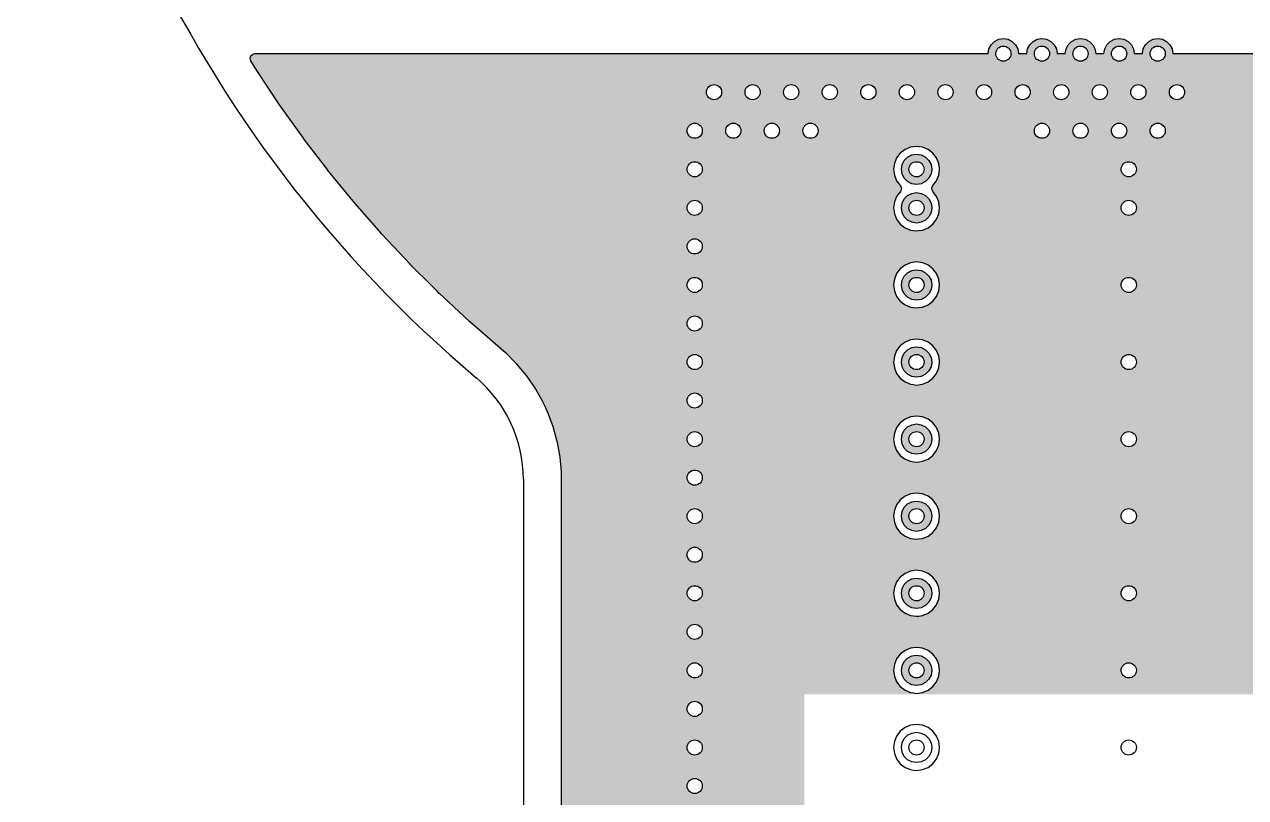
# Model space of a CAD drawing. Header units: millimetres. Extents: x -3894 to -3474, y -291 to 6.
# Drawn here: x -3669.69 to -3637.53, y -122.95 to -102.57 of the extents above; entities that cross this region are included whole.
import ezdxf

# ---------------------------------------------------------------- set-up
doc = ezdxf.new("R2010")
doc.units = ezdxf.units.MM
doc.layers.add('BLACK', color=7, linetype='Continuous')

msp = doc.modelspace()

# ---------------------------------------------------------------- hatches: boundary and pattern name
h = msp.add_hatch(color=256)
h.paths.add_polyline_path([(-3636.858, -103.342), (-3639.443, -103.342), (-3639.462, -103.219), (-3639.519, -103.107), (-3639.608, -103.019), (-3639.719, -102.962), (-3639.843, -102.942), (-3639.966, -102.962), (-3640.078, -103.019), (-3640.166, -103.107), (-3640.223, -103.219), (-3640.243, -103.342), (-3640.459, -103.342), (-3640.478, -103.219), (-3640.535, -103.107), (-3640.624, -103.019), (-3640.735, -102.962), (-3640.859, -102.942), (-3640.982, -102.962), (-3641.094, -103.019), (-3641.182, -103.107), (-3641.239, -103.219), (-3641.259, -103.342), (-3641.475, -103.342), (-3641.494, -103.219), (-3641.551, -103.107), (-3641.64, -103.019), (-3641.751, -102.962), (-3641.875, -102.942), (-3641.998, -102.962), (-3642.11, -103.019), (-3642.198, -103.107), (-3642.255, -103.219), (-3642.275, -103.342), (-3642.491, -103.342), (-3642.51, -103.219), (-3642.567, -103.107), (-3642.656, -103.019), (-3642.767, -102.962), (-3642.891, -102.942), (-3643.014, -102.962), (-3643.126, -103.019), (-3643.214, -103.107), (-3643.271, -103.219), (-3643.291, -103.342), (-3643.507, -103.342), (-3643.526, -103.219), (-3643.583, -103.107), (-3643.672, -103.019), (-3643.783, -102.962), (-3643.907, -102.942), (-3644.03, -102.962), (-3644.142, -103.019), (-3644.23, -103.107), (-3644.287, -103.219), (-3644.307, -103.342), (-3649.145, -103.342), (-3649.145, -105.252, -0.715909), (-3648.787, -105.374, -0.715909), (-3649.145, -105.496), (-3649.145, -110.089), (-3636.858, -110.089)])
h.paths.add_polyline_path([(-3642.075, -105.374, -1), (-3641.675, -105.374, -1)], flags=16)
h.paths.add_polyline_path([(-3640.805, -106.39, -1), (-3640.405, -106.39, -1)], flags=16)
h.paths.add_polyline_path([(-3640.405, -107.406, -1), (-3640.805, -107.406, -1)], flags=16)
h.paths.add_polyline_path([(-3643.091, -105.374, -1), (-3642.691, -105.374, -1)], flags=16)
h.paths.add_polyline_path([(-3641.059, -105.374, -1), (-3640.659, -105.374, -1)], flags=16)
h.paths.add_polyline_path([(-3642.583, -104.358, -1), (-3642.183, -104.358, -1)], flags=16)
h.paths.add_polyline_path([(-3641.567, -104.358, -1), (-3641.167, -104.358, -1)], flags=16)
h.paths.add_polyline_path([(-3640.043, -105.374, -1), (-3639.643, -105.374, -1)], flags=16)
h.paths.add_polyline_path([(-3643.599, -104.358, -1), (-3643.199, -104.358, -1)], flags=16)
h.paths.add_polyline_path([(-3640.551, -104.358, -1), (-3640.151, -104.358, -1)], flags=16)
h.paths.add_polyline_path([(-3640.405, -109.438, -1), (-3640.805, -109.438, -1)], flags=16)
h.paths.add_polyline_path([(-3644.615, -104.358, -1), (-3644.215, -104.358, -1)], flags=16)
h.paths.add_polyline_path([(-3642.075, -103.342, -1), (-3641.675, -103.342, -1)], flags=16)
h.paths.add_polyline_path([(-3643.091, -103.342, -1), (-3642.691, -103.342, -1)], flags=16)
h.paths.add_polyline_path([(-3639.535, -104.358, -1), (-3639.135, -104.358, -1)], flags=16)
h.paths.add_polyline_path([(-3641.059, -103.342, -1), (-3640.659, -103.342, -1)], flags=16)
h.paths.add_polyline_path([(-3645.608, -106.547), (-3645.668, -106.693), (-3645.768, -106.823), (-3645.779, -106.84), (-3645.793, -106.909), (-3645.768, -106.974), (-3645.668, -107.104), (-3645.608, -107.25), (-3645.587, -107.406), (-3645.608, -107.563), (-3645.668, -107.709), (-3645.765, -107.835), (-3645.89, -107.931), (-3646.036, -107.991), (-3646.141, -108.005), (-3646.193, -108.012), (-3646.271, -108.002), (-3646.35, -107.991), (-3646.496, -107.931), (-3646.621, -107.835), (-3646.717, -107.709), (-3646.778, -107.563), (-3646.778, -107.563), (-3646.798, -107.406), (-3646.778, -107.25), (-3646.778, -107.25), (-3646.717, -107.104), (-3646.618, -106.974), (-3646.607, -106.957), (-3646.593, -106.888), (-3646.618, -106.823), (-3646.717, -106.693), (-3646.778, -106.547), (-3646.778, -106.547), (-3646.798, -106.39), (-3646.778, -106.234), (-3646.778, -106.234), (-3646.717, -106.088), (-3646.621, -105.962), (-3646.496, -105.866), (-3646.35, -105.805), (-3646.35, -105.805), (-3646.193, -105.785), (-3646.036, -105.805), (-3646.036, -105.805), (-3645.89, -105.866), (-3645.765, -105.962), (-3645.668, -106.088), (-3645.608, -106.234), (-3645.591, -106.36), (-3645.587, -106.39)], flags=16)
h.paths.add_polyline_path([(-3644.107, -103.342, -1), (-3643.707, -103.342, -1)], flags=16)
h.paths.add_polyline_path([(-3645.793, -106.39), (-3645.812, -106.514), (-3645.869, -106.626), (-3645.958, -106.714), (-3646.069, -106.771), (-3646.193, -106.79), (-3646.316, -106.771), (-3646.428, -106.714), (-3646.516, -106.626), (-3646.573, -106.514), (-3646.593, -106.39), (-3646.573, -106.267), (-3646.516, -106.155), (-3646.428, -106.067), (-3646.316, -106.01), (-3646.193, -105.99), (-3646.069, -106.01), (-3645.958, -106.067), (-3645.869, -106.155), (-3645.812, -106.267)], flags=0)
h.paths.add_polyline_path([(-3640.043, -103.342, -1), (-3639.643, -103.342, -1)], flags=16)
h.paths.add_polyline_path([(-3645.793, -107.406), (-3645.812, -107.53), (-3645.869, -107.642), (-3645.958, -107.73), (-3646.069, -107.787), (-3646.193, -107.806), (-3646.316, -107.787), (-3646.428, -107.73), (-3646.516, -107.642), (-3646.573, -107.53), (-3646.593, -107.406), (-3646.573, -107.283), (-3646.516, -107.171), (-3646.428, -107.083), (-3646.316, -107.026), (-3646.193, -107.006), (-3646.069, -107.026), (-3645.958, -107.083), (-3645.869, -107.171), (-3645.812, -107.283)], flags=0)
h.paths.add_polyline_path([(-3645.631, -104.358, -1), (-3645.231, -104.358, -1)], flags=16)
h.paths.add_polyline_path([(-3646.393, -106.39, -1), (-3645.993, -106.39, -1)], flags=0)
h.paths.add_polyline_path([(-3645.993, -107.406, -1), (-3646.393, -107.406, -1)], flags=0)
h.paths.add_polyline_path([(-3645.668, -109.136), (-3645.608, -109.282), (-3645.587, -109.438), (-3645.608, -109.595), (-3645.668, -109.741), (-3645.765, -109.867), (-3645.89, -109.963), (-3646.036, -110.023), (-3646.141, -110.037), (-3646.193, -110.044), (-3646.271, -110.034), (-3646.35, -110.023), (-3646.496, -109.963), (-3646.621, -109.867), (-3646.717, -109.741), (-3646.778, -109.595), (-3646.778, -109.595), (-3646.798, -109.438), (-3646.778, -109.282), (-3646.778, -109.282), (-3646.717, -109.136), (-3646.621, -109.01), (-3646.496, -108.914), (-3646.35, -108.853), (-3646.35, -108.853), (-3646.193, -108.833), (-3646.036, -108.853), (-3646.036, -108.853), (-3645.937, -108.894), (-3645.89, -108.914), (-3645.765, -109.01)], flags=16)
h.paths.add_polyline_path([(-3645.869, -109.203), (-3645.812, -109.315), (-3645.793, -109.438), (-3645.812, -109.562), (-3645.869, -109.674), (-3645.958, -109.762), (-3646.069, -109.819), (-3646.193, -109.838), (-3646.316, -109.819), (-3646.428, -109.762), (-3646.516, -109.674), (-3646.573, -109.562), (-3646.593, -109.438), (-3646.573, -109.315), (-3646.516, -109.203), (-3646.428, -109.115), (-3646.316, -109.058), (-3646.193, -109.038), (-3646.069, -109.058), (-3645.958, -109.115)], flags=0)
h.paths.add_polyline_path([(-3645.993, -109.438, -1), (-3646.393, -109.438, -1)], flags=0)
h.paths.add_polyline_path([(-3646.647, -104.358, -1), (-3646.247, -104.358, -1)], flags=16)
h.paths.add_polyline_path([(-3647.663, -104.358, -1), (-3647.263, -104.358, -1)], flags=16)
h.paths.add_polyline_path([(-3648.679, -104.358, -1), (-3648.279, -104.358, -1)], flags=16)
msp.add_hatch(color=256).paths.add_polyline_path([(-3661.003, -103.342), (-3663.62, -103.342), (-3663.67, -103.353), (-3663.723, -103.397), (-3663.744, -103.464), (-3663.726, -103.531), (-3663.571, -103.782), (-3663.569, -103.786), (-3662.971, -104.689), (-3662.968, -104.692), (-3662.34, -105.574), (-3662.337, -105.578), (-3662.043, -105.962), (-3661.716, -106.39), (-3661.68, -106.438), (-3661.677, -106.442), (-3661.003, -107.265)])
h = msp.add_hatch(color=256)
h.paths.add_polyline_path([(-3649.145, -105.496, -0.165563), (-3649.187, -105.374, -0.165563), (-3649.145, -105.252), (-3649.145, -103.342), (-3661.003, -103.342), (-3661.003, -107.265), (-3660.991, -107.28), (-3660.988, -107.283), (-3660.346, -108.016), (-3660.275, -108.098), (-3660.272, -108.101), (-3659.97, -108.422), (-3659.531, -108.891), (-3659.528, -108.894), (-3659.482, -108.941), (-3658.983, -109.438), (-3658.826, -109.595), (-3658.762, -109.66), (-3658.759, -109.662), (-3658.517, -109.888), (-3658.302, -110.089), (-3649.145, -110.089)])
h.paths.add_polyline_path([(-3652.235, -108.422, -1), (-3651.835, -108.422, -1)], flags=16)
h.paths.add_polyline_path([(-3652.235, -107.406, -1), (-3651.835, -107.406, -1)], flags=16)
h.paths.add_polyline_path([(-3651.835, -109.438, -1), (-3652.235, -109.438, -1)], flags=16)
h.paths.add_polyline_path([(-3652.235, -106.39, -1), (-3651.835, -106.39, -1)], flags=16)
h.paths.add_polyline_path([(-3651.219, -105.374, -1), (-3650.819, -105.374, -1)], flags=16)
h.paths.add_polyline_path([(-3650.203, -105.374, -1), (-3649.803, -105.374, -1)], flags=16)
h.paths.add_polyline_path([(-3652.235, -105.374, -1), (-3651.835, -105.374, -1)], flags=16)
h.paths.add_polyline_path([(-3650.711, -104.358, -1), (-3650.311, -104.358, -1)], flags=16)
h.paths.add_polyline_path([(-3651.727, -104.358, -1), (-3651.327, -104.358, -1)], flags=16)
h.paths.add_polyline_path([(-3649.695, -104.358, -1), (-3649.295, -104.358, -1)], flags=16)
h = msp.add_hatch(color=256)
h.paths.add_polyline_path([(-3649.145, -110.089), (-3658.302, -110.089), (-3657.967, -110.402), (-3657.964, -110.404), (-3657.147, -111.117), (-3657.145, -111.119), (-3657.071, -111.181), (-3656.996, -111.245), (-3656.772, -111.47), (-3656.719, -111.523), (-3656.719, -111.523), (-3656.468, -111.824), (-3656.307, -112.055), (-3656.244, -112.146), (-3656.244, -112.146), (-3656.223, -112.184), (-3656.049, -112.486), (-3655.975, -112.646), (-3655.884, -112.841), (-3655.812, -113.04), (-3655.755, -113.2), (-3655.751, -113.21), (-3655.673, -113.502), (-3655.65, -113.589), (-3655.582, -113.975), (-3655.582, -113.975), (-3655.548, -114.365), (-3655.548, -114.582), (-3655.548, -115.534), (-3655.548, -117.566), (-3655.548, -119.598), (-3655.548, -120.234), (-3649.145, -120.234)])
h.paths.add_polyline_path([(-3652.235, -116.55, -1), (-3651.835, -116.55, -1)], flags=16)
h.paths.add_polyline_path([(-3652.235, -115.534, -1), (-3651.835, -115.534, -1)], flags=16)
h.paths.add_polyline_path([(-3651.835, -117.566, -1), (-3652.235, -117.566, -1)], flags=16)
h.paths.add_polyline_path([(-3652.235, -114.518, -1), (-3651.835, -114.518, -1)], flags=16)
h.paths.add_polyline_path([(-3651.835, -118.582, -1), (-3652.235, -118.582, -1)], flags=16)
h.paths.add_polyline_path([(-3652.235, -113.502, -1), (-3651.835, -113.502, -1)], flags=16)
h.paths.add_polyline_path([(-3651.835, -119.598, -1), (-3652.235, -119.598, -1)], flags=16)
h.paths.add_polyline_path([(-3652.235, -112.486, -1), (-3651.835, -112.486, -1)], flags=16)
h.paths.add_polyline_path([(-3652.235, -111.47, -1), (-3651.835, -111.47, -1)], flags=16)
h.paths.add_polyline_path([(-3652.235, -110.454, -1), (-3651.835, -110.454, -1)], flags=16)
h = msp.add_hatch(color=256)
h.paths.add_polyline_path([(-3635.188, -113.935), (-3635.287, -113.805), (-3635.348, -113.659), (-3635.348, -113.659), (-3635.368, -113.502), (-3635.348, -113.346), (-3635.348, -113.346), (-3635.287, -113.2), (-3635.188, -113.07), (-3635.177, -113.053), (-3635.163, -112.984), (-3635.188, -112.919), (-3635.287, -112.789), (-3635.348, -112.643), (-3635.348, -112.643), (-3635.368, -112.486), (-3635.348, -112.33), (-3635.348, -112.33), (-3635.287, -112.184), (-3635.188, -112.054), (-3635.177, -112.037), (-3635.163, -111.968), (-3635.188, -111.903), (-3635.287, -111.773), (-3635.348, -111.627), (-3635.348, -111.627), (-3635.368, -111.47), (-3635.348, -111.314), (-3635.348, -111.314), (-3635.287, -111.168), (-3635.188, -111.038), (-3635.177, -111.021), (-3635.163, -110.952), (-3635.188, -110.887), (-3635.287, -110.757), (-3635.348, -110.611), (-3635.348, -110.611), (-3635.368, -110.454), (-3635.348, -110.298), (-3635.348, -110.298), (-3635.287, -110.152), (-3635.239, -110.089), (-3636.858, -110.089), (-3636.858, -120.234), (-3635.228, -120.234), (-3635.188, -120.182), (-3635.177, -120.165), (-3635.163, -120.096), (-3635.188, -120.031), (-3635.287, -119.901), (-3635.348, -119.755), (-3635.348, -119.755), (-3635.368, -119.598), (-3635.348, -119.442), (-3635.348, -119.442), (-3635.287, -119.296), (-3635.188, -119.166), (-3635.177, -119.149), (-3635.163, -119.08), (-3635.188, -119.015), (-3635.287, -118.885), (-3635.348, -118.739), (-3635.348, -118.739), (-3635.368, -118.582), (-3635.348, -118.426), (-3635.348, -118.426), (-3635.287, -118.28), (-3635.188, -118.15), (-3635.177, -118.133), (-3635.163, -118.064), (-3635.188, -117.999), (-3635.287, -117.869), (-3635.348, -117.723), (-3635.348, -117.723), (-3635.368, -117.566), (-3635.348, -117.41), (-3635.348, -117.41), (-3635.287, -117.264), (-3635.188, -117.134), (-3635.177, -117.117), (-3635.163, -117.048), (-3635.188, -116.983), (-3635.287, -116.853), (-3635.348, -116.707), (-3635.348, -116.707), (-3635.368, -116.55), (-3635.348, -116.394), (-3635.348, -116.394), (-3635.287, -116.248), (-3635.188, -116.118), (-3635.177, -116.101), (-3635.163, -116.032), (-3635.188, -115.967), (-3635.287, -115.837), (-3635.348, -115.691), (-3635.348, -115.691), (-3635.368, -115.534), (-3635.348, -115.378), (-3635.348, -115.378), (-3635.287, -115.232), (-3635.188, -115.102), (-3635.177, -115.085), (-3635.163, -115.016), (-3635.188, -114.951), (-3635.287, -114.821), (-3635.348, -114.675), (-3635.348, -114.675), (-3635.368, -114.518), (-3635.348, -114.362), (-3635.348, -114.362), (-3635.287, -114.216), (-3635.188, -114.086), (-3635.177, -114.069), (-3635.163, -114)])
h.paths.add_polyline_path([(-3636.858, -110.089), (-3649.145, -110.089), (-3649.145, -120.234), (-3636.858, -120.234)])
h.paths.add_polyline_path([(-3640.405, -115.534, -1), (-3640.805, -115.534, -1)], flags=16)
h.paths.add_polyline_path([(-3640.805, -113.502, -1), (-3640.405, -113.502, -1)], flags=16)
h.paths.add_polyline_path([(-3640.405, -117.566, -1), (-3640.805, -117.566, -1)], flags=16)
h.paths.add_polyline_path([(-3640.805, -111.47, -1), (-3640.405, -111.47, -1)], flags=16)
h.paths.add_polyline_path([(-3640.405, -119.598, -1), (-3640.805, -119.598, -1)], flags=16)
h.paths.add_polyline_path([(-3645.587, -115.534), (-3645.608, -115.691), (-3645.668, -115.837), (-3645.765, -115.963), (-3645.89, -116.059), (-3646.036, -116.119), (-3646.141, -116.133), (-3646.193, -116.14), (-3646.271, -116.13), (-3646.35, -116.119), (-3646.496, -116.059), (-3646.621, -115.963), (-3646.717, -115.837), (-3646.778, -115.691), (-3646.778, -115.691), (-3646.798, -115.534), (-3646.778, -115.378), (-3646.778, -115.378), (-3646.717, -115.232), (-3646.621, -115.106), (-3646.496, -115.01), (-3646.35, -114.949), (-3646.35, -114.949), (-3646.193, -114.929), (-3646.036, -114.949), (-3646.036, -114.949), (-3645.89, -115.01), (-3645.765, -115.106), (-3645.668, -115.232), (-3645.608, -115.378)], flags=16)
h.paths.add_polyline_path([(-3645.608, -113.659), (-3645.668, -113.805), (-3645.765, -113.931), (-3645.89, -114.027), (-3646.036, -114.087), (-3646.119, -114.098), (-3646.193, -114.108), (-3646.271, -114.098), (-3646.35, -114.087), (-3646.496, -114.027), (-3646.621, -113.931), (-3646.717, -113.805), (-3646.737, -113.758), (-3646.778, -113.659), (-3646.778, -113.659), (-3646.798, -113.502), (-3646.778, -113.346), (-3646.778, -113.346), (-3646.717, -113.2), (-3646.621, -113.074), (-3646.496, -112.978), (-3646.35, -112.917), (-3646.35, -112.917), (-3646.193, -112.897), (-3646.036, -112.917), (-3646.036, -112.917), (-3645.89, -112.978), (-3645.765, -113.074), (-3645.668, -113.2), (-3645.608, -113.346), (-3645.587, -113.502)], flags=16)
h.paths.add_polyline_path([(-3645.793, -115.534), (-3645.812, -115.658), (-3645.869, -115.77), (-3645.958, -115.858), (-3646.069, -115.915), (-3646.193, -115.934), (-3646.316, -115.915), (-3646.428, -115.858), (-3646.516, -115.77), (-3646.573, -115.658), (-3646.593, -115.534), (-3646.573, -115.411), (-3646.516, -115.299), (-3646.428, -115.211), (-3646.316, -115.154), (-3646.193, -115.134), (-3646.069, -115.154), (-3645.958, -115.211), (-3645.869, -115.299), (-3645.812, -115.411)], flags=0)
h.paths.add_polyline_path([(-3645.812, -113.626), (-3645.869, -113.738), (-3645.958, -113.826), (-3646.069, -113.883), (-3646.193, -113.902), (-3646.316, -113.883), (-3646.428, -113.826), (-3646.516, -113.738), (-3646.573, -113.626), (-3646.593, -113.502), (-3646.573, -113.379), (-3646.516, -113.267), (-3646.428, -113.179), (-3646.316, -113.122), (-3646.193, -113.102), (-3646.069, -113.122), (-3645.958, -113.179), (-3645.869, -113.267), (-3645.812, -113.379), (-3645.793, -113.502)], flags=0)
h.paths.add_polyline_path([(-3645.608, -117.41), (-3645.587, -117.566), (-3645.608, -117.723), (-3645.668, -117.869), (-3645.765, -117.995), (-3645.89, -118.091), (-3646.036, -118.151), (-3646.141, -118.165), (-3646.193, -118.172), (-3646.271, -118.162), (-3646.35, -118.151), (-3646.496, -118.091), (-3646.621, -117.995), (-3646.717, -117.869), (-3646.778, -117.723), (-3646.778, -117.723), (-3646.798, -117.566), (-3646.778, -117.41), (-3646.778, -117.41), (-3646.717, -117.264), (-3646.621, -117.138), (-3646.496, -117.042), (-3646.35, -116.981), (-3646.35, -116.981), (-3646.193, -116.961), (-3646.036, -116.981), (-3646.036, -116.981), (-3645.89, -117.042), (-3645.765, -117.138), (-3645.668, -117.264)], flags=16)
h.paths.add_polyline_path([(-3646.393, -115.534, -1), (-3645.993, -115.534, -1)], flags=0)
h.paths.add_polyline_path([(-3646.393, -113.502, -1), (-3645.993, -113.502, -1)], flags=0)
h.paths.add_polyline_path([(-3645.812, -117.443), (-3645.793, -117.566), (-3645.812, -117.69), (-3645.869, -117.802), (-3645.958, -117.89), (-3646.069, -117.947), (-3646.193, -117.966), (-3646.316, -117.947), (-3646.428, -117.89), (-3646.516, -117.802), (-3646.573, -117.69), (-3646.593, -117.566), (-3646.573, -117.443), (-3646.516, -117.331), (-3646.428, -117.243), (-3646.316, -117.186), (-3646.193, -117.166), (-3646.069, -117.186), (-3645.958, -117.243), (-3645.869, -117.331)], flags=0)
h.paths.add_polyline_path([(-3645.668, -111.773), (-3645.765, -111.899), (-3645.89, -111.995), (-3646.036, -112.055), (-3646.141, -112.069), (-3646.193, -112.076), (-3646.271, -112.066), (-3646.35, -112.055), (-3646.496, -111.995), (-3646.621, -111.899), (-3646.717, -111.773), (-3646.778, -111.627), (-3646.778, -111.627), (-3646.798, -111.47), (-3646.778, -111.314), (-3646.778, -111.314), (-3646.717, -111.168), (-3646.621, -111.042), (-3646.496, -110.946), (-3646.35, -110.885), (-3646.35, -110.885), (-3646.193, -110.865), (-3646.036, -110.885), (-3646.036, -110.885), (-3645.89, -110.946), (-3645.765, -111.042), (-3645.668, -111.168), (-3645.608, -111.314), (-3645.592, -111.435), (-3645.587, -111.47), (-3645.608, -111.627)], flags=16)
h.paths.add_polyline_path([(-3645.993, -117.566, -1), (-3646.393, -117.566, -1)], flags=0)
h.paths.add_polyline_path([(-3645.812, -111.594), (-3645.869, -111.706), (-3645.958, -111.794), (-3646.069, -111.851), (-3646.193, -111.87), (-3646.316, -111.851), (-3646.428, -111.794), (-3646.516, -111.706), (-3646.573, -111.594), (-3646.593, -111.47), (-3646.573, -111.347), (-3646.516, -111.235), (-3646.428, -111.147), (-3646.316, -111.09), (-3646.193, -111.07), (-3646.069, -111.09), (-3645.958, -111.147), (-3645.869, -111.235), (-3645.812, -111.347), (-3645.793, -111.47)], flags=0)
h.paths.add_polyline_path([(-3646.393, -111.47, -1), (-3645.993, -111.47, -1)], flags=0)
h.paths.add_polyline_path([(-3645.668, -119.296), (-3645.608, -119.442), (-3645.587, -119.598), (-3645.608, -119.755), (-3645.668, -119.901), (-3645.765, -120.027), (-3645.89, -120.123), (-3646.036, -120.183), (-3646.141, -120.197), (-3646.193, -120.204), (-3646.271, -120.194), (-3646.35, -120.183), (-3646.496, -120.123), (-3646.621, -120.027), (-3646.717, -119.901), (-3646.778, -119.755), (-3646.778, -119.755), (-3646.798, -119.598), (-3646.778, -119.442), (-3646.778, -119.442), (-3646.717, -119.296), (-3646.621, -119.17), (-3646.496, -119.074), (-3646.35, -119.013), (-3646.35, -119.013), (-3646.193, -118.993), (-3646.036, -119.013), (-3646.036, -119.013), (-3645.89, -119.074), (-3645.765, -119.17)], flags=16)
h.paths.add_polyline_path([(-3645.869, -119.363), (-3645.812, -119.475), (-3645.793, -119.598), (-3645.812, -119.722), (-3645.869, -119.834), (-3645.958, -119.922), (-3646.069, -119.979), (-3646.193, -119.998), (-3646.316, -119.979), (-3646.428, -119.922), (-3646.516, -119.834), (-3646.573, -119.722), (-3646.593, -119.598), (-3646.573, -119.475), (-3646.516, -119.363), (-3646.428, -119.275), (-3646.316, -119.218), (-3646.193, -119.198), (-3646.069, -119.218), (-3645.958, -119.275)], flags=0)
h.paths.add_polyline_path([(-3645.993, -119.598, -1), (-3646.393, -119.598, -1)], flags=0)
h = msp.add_hatch(color=256)
h.paths.add_polyline_path([(-3649.145, -120.234), (-3655.548, -120.234), (-3655.548, -121.63), (-3655.548, -123.662), (-3655.548, -124.675), (-3655.547, -124.692), (-3655.518, -124.756), (-3655.46, -124.794), (-3655.3, -124.842), (-3655.071, -124.931), (-3654.868, -125.01), (-3654.452, -125.215), (-3654.374, -125.262), (-3654.054, -125.453), (-3653.678, -125.724), (-3653.558, -125.827), (-3653.326, -126.026), (-3653.001, -126.356), (-3652.704, -126.712), (-3652.485, -127.024), (-3652.438, -127.092), (-3652.205, -127.492), (-3652.093, -127.726), (-3652.006, -127.911), (-3651.843, -128.345), (-3651.717, -128.791), (-3651.628, -129.246), (-3651.59, -129.602), (-3651.578, -129.707), (-3651.577, -129.758), (-3651.567, -130.171), (-3651.595, -130.633), (-3651.651, -131.02), (-3649.145, -131.02)])
h.paths.add_polyline_path([(-3651.835, -124.678, -1), (-3652.235, -124.678, -1)], flags=16)
h.paths.add_polyline_path([(-3652.235, -123.662, -1), (-3651.835, -123.662, -1)], flags=16)
h.paths.add_polyline_path([(-3651.835, -125.694, -1), (-3652.235, -125.694, -1)], flags=16)
h.paths.add_polyline_path([(-3652.235, -122.646, -1), (-3651.835, -122.646, -1)], flags=16)
h.paths.add_polyline_path([(-3652.235, -121.63, -1), (-3651.835, -121.63, -1)], flags=16)
h.paths.add_polyline_path([(-3652.235, -120.614, -1), (-3651.835, -120.614, -1)], flags=16)

# ---------------------------------------------------------------- linework, layer by layer
at = {"layer": 'BLACK', "linetype": 'Continuous'}
for p, q in [((-3644.307, -103.342), (-3644.287, -103.219)), ((-3644.287, -103.219), (-3644.23, -103.107)), ((-3644.23, -103.107), (-3644.142, -103.019)), ((-3644.142, -103.019), (-3644.03, -102.962)), ((-3644.03, -102.962), (-3643.907, -102.942)), ((-3643.907, -102.942), (-3643.783, -102.962)), ((-3643.783, -102.962), (-3643.672, -103.019)), ((-3643.672, -103.019), (-3643.583, -103.107)), ((-3643.583, -103.107), (-3643.526, -103.219)), ((-3643.526, -103.219), (-3643.507, -103.342)), ((-3643.291, -103.342), (-3643.271, -103.219)), ((-3643.271, -103.219), (-3643.214, -103.107)), ((-3643.214, -103.107), (-3643.126, -103.019)), ((-3643.126, -103.019), (-3643.014, -102.962)), ((-3643.014, -102.962), (-3642.891, -102.942)), ((-3642.891, -102.942), (-3642.767, -102.962)), ((-3642.767, -102.962), (-3642.656, -103.019)), ((-3642.656, -103.019), (-3642.567, -103.107)), ((-3642.567, -103.107), (-3642.51, -103.219)), ((-3642.51, -103.219), (-3642.491, -103.342)), ((-3642.275, -103.342), (-3642.255, -103.219)), ((-3642.255, -103.219), (-3642.198, -103.107)), ((-3642.198, -103.107), (-3642.11, -103.019)), ((-3642.11, -103.019), (-3641.998, -102.962)), ((-3641.998, -102.962), (-3641.875, -102.942)), ((-3641.875, -102.942), (-3641.751, -102.962)), ((-3641.751, -102.962), (-3641.64, -103.019)), ((-3641.64, -103.019), (-3641.551, -103.107)), ((-3641.551, -103.107), (-3641.494, -103.219)), ((-3641.494, -103.219), (-3641.475, -103.342)), ((-3641.259, -103.342), (-3641.239, -103.219)), ((-3641.239, -103.219), (-3641.182, -103.107)), ((-3641.182, -103.107), (-3641.094, -103.019)), ((-3641.094, -103.019), (-3640.982, -102.962)), ((-3640.982, -102.962), (-3640.859, -102.942)), ((-3640.859, -102.942), (-3640.735, -102.962)), ((-3640.735, -102.962), (-3640.624, -103.019)), ((-3640.624, -103.019), (-3640.535, -103.107)), ((-3640.535, -103.107), (-3640.478, -103.219)), ((-3640.478, -103.219), (-3640.459, -103.342)), ((-3640.243, -103.342), (-3640.223, -103.219)), ((-3640.223, -103.219), (-3640.166, -103.107)), ((-3640.166, -103.107), (-3640.078, -103.019)), ((-3640.078, -103.019), (-3639.966, -102.962)), ((-3639.966, -102.962), (-3639.843, -102.942)), ((-3639.843, -102.942), (-3639.719, -102.962)), ((-3639.719, -102.962), (-3639.608, -103.019)), ((-3639.608, -103.019), (-3639.519, -103.107)), ((-3639.519, -103.107), (-3639.462, -103.219)), ((-3639.462, -103.219), (-3639.443, -103.342)), ((-3663.744, -103.464), (-3663.723, -103.397)), ((-3663.726, -103.531), (-3663.744, -103.464)), ((-3663.571, -103.782), (-3663.726, -103.531)), ((-3663.723, -103.397), (-3663.67, -103.353)), ((-3663.67, -103.353), (-3663.62, -103.342)), ((-3663.62, -103.342), (-3644.307, -103.342)), ((-3643.507, -103.342), (-3643.291, -103.342)), ((-3642.491, -103.342), (-3642.275, -103.342)), ((-3641.475, -103.342), (-3641.259, -103.342)), ((-3640.459, -103.342), (-3640.243, -103.342)), ((-3639.443, -103.342), (-3608.755, -103.342)), ((-3663.569, -103.786), (-3663.571, -103.782)), ((-3662.971, -104.689), (-3663.569, -103.786)), ((-3662.968, -104.692), (-3662.971, -104.689)), ((-3662.34, -105.574), (-3662.968, -104.692)), ((-3662.337, -105.578), (-3662.34, -105.574)), ((-3662.043, -105.962), (-3662.337, -105.578)), ((-3646.35, -105.805), (-3646.496, -105.866)), ((-3646.193, -105.785), (-3646.35, -105.805)), ((-3646.35, -105.805), (-3646.35, -105.805)), ((-3646.036, -105.805), (-3646.193, -105.785)), ((-3646.193, -105.785), (-3646.193, -105.785)), ((-3645.89, -105.866), (-3646.036, -105.805)), ((-3646.036, -105.805), (-3646.036, -105.805)), ((-3661.716, -106.39), (-3662.043, -105.962)), ((-3646.717, -106.088), (-3646.778, -106.234)), ((-3646.621, -105.962), (-3646.717, -106.088)), ((-3646.496, -105.866), (-3646.621, -105.962)), ((-3646.516, -106.155), (-3646.428, -106.067)), ((-3646.428, -106.067), (-3646.316, -106.01)), ((-3646.316, -106.01), (-3646.193, -105.99)), ((-3646.193, -105.99), (-3646.069, -106.01)), ((-3646.069, -106.01), (-3645.958, -106.067)), ((-3645.958, -106.067), (-3645.869, -106.155)), ((-3645.765, -105.962), (-3645.89, -105.866)), ((-3645.668, -106.088), (-3645.765, -105.962)), ((-3645.608, -106.234), (-3645.668, -106.088)), ((-3661.68, -106.438), (-3661.716, -106.39)), ((-3661.677, -106.442), (-3661.68, -106.438)), ((-3660.991, -107.28), (-3661.677, -106.442)), ((-3646.778, -106.234), (-3646.798, -106.39)), ((-3646.798, -106.39), (-3646.798, -106.39)), ((-3646.798, -106.39), (-3646.778, -106.547)), ((-3646.778, -106.234), (-3646.778, -106.234)), ((-3646.593, -106.39), (-3646.573, -106.267)), ((-3646.573, -106.514), (-3646.593, -106.39)), ((-3646.573, -106.267), (-3646.516, -106.155)), ((-3645.869, -106.155), (-3645.812, -106.267)), ((-3645.812, -106.267), (-3645.793, -106.39)), ((-3645.793, -106.39), (-3645.812, -106.514)), ((-3645.591, -106.36), (-3645.608, -106.234)), ((-3645.608, -106.234), (-3645.608, -106.234)), ((-3645.608, -106.547), (-3645.587, -106.39)), ((-3645.587, -106.39), (-3645.591, -106.36)), ((-3645.587, -106.39), (-3645.587, -106.39)), ((-3646.778, -106.547), (-3646.778, -106.547)), ((-3646.778, -106.547), (-3646.717, -106.693)), ((-3646.717, -106.693), (-3646.618, -106.823)), ((-3646.516, -106.626), (-3646.573, -106.514)), ((-3646.428, -106.714), (-3646.516, -106.626)), ((-3646.316, -106.771), (-3646.428, -106.714)), ((-3646.193, -106.79), (-3646.316, -106.771)), ((-3646.069, -106.771), (-3646.193, -106.79)), ((-3645.958, -106.714), (-3646.069, -106.771)), ((-3645.869, -106.626), (-3645.958, -106.714)), ((-3645.812, -106.514), (-3645.869, -106.626)), ((-3645.765, -106.819), (-3645.668, -106.693)), ((-3645.668, -106.693), (-3645.608, -106.547)), ((-3646.618, -106.974), (-3646.717, -107.104)), ((-3646.618, -106.823), (-3646.593, -106.888)), ((-3646.607, -106.957), (-3646.618, -106.974)), ((-3646.593, -106.888), (-3646.607, -106.957)), ((-3646.516, -107.171), (-3646.428, -107.083)), ((-3646.428, -107.083), (-3646.316, -107.026)), ((-3646.316, -107.026), (-3646.193, -107.006)), ((-3646.193, -107.006), (-3646.069, -107.026)), ((-3646.069, -107.026), (-3645.958, -107.083)), ((-3645.958, -107.083), (-3645.869, -107.171)), ((-3645.793, -106.909), (-3645.779, -106.84)), ((-3645.768, -106.974), (-3645.793, -106.909)), ((-3645.779, -106.84), (-3645.768, -106.823)), ((-3645.768, -106.823), (-3645.765, -106.819)), ((-3645.765, -106.978), (-3645.768, -106.974)), ((-3645.765, -106.819), (-3645.765, -106.819)), ((-3645.668, -107.104), (-3645.765, -106.978)), ((-3645.765, -106.978), (-3645.765, -106.978)), ((-3660.988, -107.283), (-3660.991, -107.28)), ((-3660.346, -108.016), (-3660.988, -107.283)), ((-3646.778, -107.25), (-3646.798, -107.406)), ((-3646.798, -107.406), (-3646.798, -107.406)), ((-3646.798, -107.406), (-3646.778, -107.563)), ((-3646.717, -107.104), (-3646.778, -107.25)), ((-3646.778, -107.25), (-3646.778, -107.25)), ((-3646.593, -107.406), (-3646.573, -107.283)), ((-3646.573, -107.53), (-3646.593, -107.406)), ((-3646.573, -107.283), (-3646.516, -107.171)), ((-3645.869, -107.171), (-3645.812, -107.283)), ((-3645.812, -107.283), (-3645.793, -107.406)), ((-3645.793, -107.406), (-3645.812, -107.53)), ((-3645.608, -107.25), (-3645.668, -107.104)), ((-3645.587, -107.406), (-3645.608, -107.25)), ((-3645.608, -107.563), (-3645.587, -107.406)), ((-3646.778, -107.563), (-3646.778, -107.563)), ((-3646.778, -107.563), (-3646.717, -107.709)), ((-3646.717, -107.709), (-3646.621, -107.835)), ((-3646.516, -107.642), (-3646.573, -107.53)), ((-3646.428, -107.73), (-3646.516, -107.642)), ((-3646.316, -107.787), (-3646.428, -107.73)), ((-3645.958, -107.73), (-3646.069, -107.787)), ((-3645.869, -107.642), (-3645.958, -107.73)), ((-3645.812, -107.53), (-3645.869, -107.642)), ((-3645.765, -107.835), (-3645.668, -107.709)), ((-3645.668, -107.709), (-3645.608, -107.563)), ((-3660.275, -108.098), (-3660.346, -108.016)), ((-3646.621, -107.835), (-3646.496, -107.931)), ((-3646.496, -107.931), (-3646.35, -107.991)), ((-3646.35, -107.991), (-3646.271, -108.002)), ((-3646.193, -107.806), (-3646.316, -107.787)), ((-3646.271, -108.002), (-3646.193, -108.012)), ((-3646.069, -107.787), (-3646.193, -107.806)), ((-3646.193, -108.012), (-3646.141, -108.005)), ((-3646.193, -108.012), (-3646.193, -108.012)), ((-3646.193, -108.012), (-3646.193, -108.012)), ((-3646.141, -108.005), (-3646.036, -107.991)), ((-3646.036, -107.991), (-3645.89, -107.931)), ((-3645.89, -107.931), (-3645.765, -107.835)), ((-3660.272, -108.101), (-3660.275, -108.098)), ((-3659.97, -108.422), (-3660.272, -108.101)), ((-3659.531, -108.891), (-3659.97, -108.422)), ((-3659.528, -108.894), (-3659.531, -108.891)), ((-3659.482, -108.941), (-3659.528, -108.894)), ((-3658.983, -109.438), (-3659.482, -108.941)), ((-3646.621, -109.01), (-3646.717, -109.136)), ((-3646.496, -108.914), (-3646.621, -109.01)), ((-3646.35, -108.853), (-3646.496, -108.914)), ((-3646.193, -108.833), (-3646.35, -108.853)), ((-3646.35, -108.853), (-3646.35, -108.853)), ((-3646.036, -108.853), (-3646.193, -108.833)), ((-3646.193, -108.833), (-3646.193, -108.833)), ((-3645.937, -108.894), (-3646.036, -108.853)), ((-3646.036, -108.853), (-3646.036, -108.853)), ((-3645.89, -108.914), (-3645.937, -108.894)), ((-3645.765, -109.01), (-3645.89, -108.914)), ((-3645.668, -109.136), (-3645.765, -109.01)), ((-3646.778, -109.282), (-3646.798, -109.438)), ((-3646.717, -109.136), (-3646.778, -109.282)), ((-3646.778, -109.282), (-3646.778, -109.282)), ((-3646.593, -109.438), (-3646.573, -109.315)), ((-3646.573, -109.315), (-3646.516, -109.203)), ((-3646.516, -109.203), (-3646.428, -109.115)), ((-3646.428, -109.115), (-3646.316, -109.058)), ((-3646.316, -109.058), (-3646.193, -109.038)), ((-3646.193, -109.038), (-3646.069, -109.058)), ((-3646.069, -109.058), (-3645.958, -109.115)), ((-3645.958, -109.115), (-3645.869, -109.203)), ((-3645.869, -109.203), (-3645.812, -109.315)), ((-3645.812, -109.315), (-3645.793, -109.438)), ((-3645.608, -109.282), (-3645.668, -109.136)), ((-3645.587, -109.438), (-3645.608, -109.282)), ((-3658.826, -109.595), (-3658.983, -109.438)), ((-3658.762, -109.66), (-3658.826, -109.595)), ((-3658.759, -109.662), (-3658.762, -109.66)), ((-3658.517, -109.888), (-3658.759, -109.662)), ((-3646.798, -109.438), (-3646.798, -109.438)), ((-3646.798, -109.438), (-3646.778, -109.595)), ((-3646.778, -109.595), (-3646.778, -109.595)), ((-3646.778, -109.595), (-3646.717, -109.741)), ((-3646.573, -109.562), (-3646.593, -109.438)), ((-3646.516, -109.674), (-3646.573, -109.562)), ((-3645.812, -109.562), (-3645.869, -109.674)), ((-3645.793, -109.438), (-3645.812, -109.562)), ((-3645.668, -109.741), (-3645.608, -109.595)), ((-3645.608, -109.595), (-3645.587, -109.438)), ((-3657.967, -110.402), (-3658.517, -109.888)), ((-3646.717, -109.741), (-3646.621, -109.867)), ((-3646.621, -109.867), (-3646.496, -109.963)), ((-3646.428, -109.762), (-3646.516, -109.674)), ((-3646.496, -109.963), (-3646.35, -110.023)), ((-3646.316, -109.819), (-3646.428, -109.762)), ((-3646.193, -109.838), (-3646.316, -109.819)), ((-3646.069, -109.819), (-3646.193, -109.838)), ((-3645.958, -109.762), (-3646.069, -109.819)), ((-3646.036, -110.023), (-3645.89, -109.963)), ((-3645.869, -109.674), (-3645.958, -109.762)), ((-3645.89, -109.963), (-3645.765, -109.867)), ((-3645.765, -109.867), (-3645.668, -109.741)), ((-3646.35, -110.023), (-3646.271, -110.034)), ((-3646.271, -110.034), (-3646.193, -110.044)), ((-3646.193, -110.044), (-3646.141, -110.037)), ((-3646.193, -110.044), (-3646.193, -110.044)), ((-3646.193, -110.044), (-3646.193, -110.044)), ((-3646.141, -110.037), (-3646.036, -110.023)), ((-3657.964, -110.404), (-3657.967, -110.402)), ((-3657.147, -111.117), (-3657.964, -110.404)), ((-3646.496, -110.946), (-3646.621, -111.042)), ((-3646.35, -110.885), (-3646.496, -110.946)), ((-3646.193, -110.865), (-3646.35, -110.885)), ((-3646.35, -110.885), (-3646.35, -110.885)), ((-3646.036, -110.885), (-3646.193, -110.865)), ((-3646.193, -110.865), (-3646.193, -110.865)), ((-3645.89, -110.946), (-3646.036, -110.885)), ((-3646.036, -110.885), (-3646.036, -110.885)), ((-3645.765, -111.042), (-3645.89, -110.946)), ((-3657.145, -111.119), (-3657.147, -111.117)), ((-3657.071, -111.181), (-3657.145, -111.119)), ((-3657.07, -111.182), (-3657.071, -111.181)), ((-3656.996, -111.245), (-3657.07, -111.182)), ((-3656.772, -111.47), (-3656.996, -111.245)), ((-3656.996, -111.245), (-3656.996, -111.245)), ((-3646.717, -111.168), (-3646.778, -111.314)), ((-3646.621, -111.042), (-3646.717, -111.168)), ((-3646.573, -111.347), (-3646.516, -111.235)), ((-3646.516, -111.235), (-3646.428, -111.147)), ((-3646.428, -111.147), (-3646.316, -111.09)), ((-3646.316, -111.09), (-3646.193, -111.07)), ((-3646.193, -111.07), (-3646.069, -111.09)), ((-3646.069, -111.09), (-3645.958, -111.147)), ((-3645.958, -111.147), (-3645.869, -111.235)), ((-3645.869, -111.235), (-3645.812, -111.347)), ((-3645.668, -111.168), (-3645.765, -111.042)), ((-3645.608, -111.314), (-3645.668, -111.168)), ((-3656.719, -111.523), (-3656.772, -111.47)), ((-3656.468, -111.824), (-3656.719, -111.523)), ((-3656.719, -111.523), (-3656.719, -111.523)), ((-3646.778, -111.314), (-3646.798, -111.47)), ((-3646.798, -111.47), (-3646.798, -111.47)), ((-3646.798, -111.47), (-3646.778, -111.627)), ((-3646.778, -111.314), (-3646.778, -111.314)), ((-3646.593, -111.47), (-3646.573, -111.347)), ((-3646.573, -111.594), (-3646.593, -111.47)), ((-3646.516, -111.706), (-3646.573, -111.594)), ((-3645.812, -111.594), (-3645.869, -111.706)), ((-3645.812, -111.347), (-3645.793, -111.47)), ((-3645.793, -111.47), (-3645.812, -111.594)), ((-3645.592, -111.435), (-3645.608, -111.314)), ((-3645.608, -111.314), (-3645.608, -111.314)), ((-3645.608, -111.627), (-3645.587, -111.47)), ((-3645.587, -111.47), (-3645.592, -111.435)), ((-3656.307, -112.055), (-3656.468, -111.824)), ((-3656.468, -111.824), (-3656.468, -111.824)), ((-3656.468, -111.824), (-3656.468, -111.824)), ((-3646.778, -111.627), (-3646.778, -111.627)), ((-3646.778, -111.627), (-3646.717, -111.773)), ((-3646.717, -111.773), (-3646.621, -111.899)), ((-3646.621, -111.899), (-3646.496, -111.995)), ((-3646.428, -111.794), (-3646.516, -111.706)), ((-3646.316, -111.851), (-3646.428, -111.794)), ((-3646.193, -111.87), (-3646.316, -111.851)), ((-3646.069, -111.851), (-3646.193, -111.87)), ((-3645.958, -111.794), (-3646.069, -111.851)), ((-3645.869, -111.706), (-3645.958, -111.794)), ((-3645.89, -111.995), (-3645.765, -111.899)), ((-3645.765, -111.899), (-3645.668, -111.773)), ((-3645.668, -111.773), (-3645.608, -111.627)), ((-3656.244, -112.146), (-3656.307, -112.055)), ((-3656.223, -112.184), (-3656.244, -112.146)), ((-3656.244, -112.146), (-3656.244, -112.146)), ((-3656.049, -112.486), (-3656.223, -112.184)), ((-3646.496, -111.995), (-3646.35, -112.055)), ((-3646.35, -112.055), (-3646.271, -112.066)), ((-3646.271, -112.066), (-3646.193, -112.076)), ((-3646.193, -112.076), (-3646.141, -112.069)), ((-3646.193, -112.076), (-3646.193, -112.076)), ((-3646.193, -112.076), (-3646.193, -112.076)), ((-3646.141, -112.069), (-3646.036, -112.055)), ((-3646.036, -112.055), (-3645.89, -111.995)), ((-3655.975, -112.646), (-3656.049, -112.486)), ((-3656.049, -112.486), (-3656.049, -112.486)), ((-3656.049, -112.486), (-3656.049, -112.486)), ((-3655.884, -112.841), (-3655.975, -112.646)), ((-3655.812, -113.04), (-3655.884, -112.841)), ((-3655.755, -113.2), (-3655.812, -113.04)), ((-3655.751, -113.21), (-3655.755, -113.2)), ((-3646.717, -113.2), (-3646.778, -113.346)), ((-3646.621, -113.074), (-3646.717, -113.2)), ((-3646.496, -112.978), (-3646.621, -113.074)), ((-3646.516, -113.267), (-3646.428, -113.179)), ((-3646.35, -112.917), (-3646.496, -112.978)), ((-3646.428, -113.179), (-3646.316, -113.122)), ((-3646.193, -112.897), (-3646.35, -112.917)), ((-3646.35, -112.917), (-3646.35, -112.917)), ((-3646.316, -113.122), (-3646.193, -113.102)), ((-3646.036, -112.917), (-3646.193, -112.897)), ((-3646.193, -112.897), (-3646.193, -112.897)), ((-3646.193, -113.102), (-3646.069, -113.122)), ((-3646.069, -113.122), (-3645.958, -113.179)), ((-3645.89, -112.978), (-3646.036, -112.917)), ((-3646.036, -112.917), (-3646.036, -112.917)), ((-3645.958, -113.179), (-3645.869, -113.267)), ((-3645.765, -113.074), (-3645.89, -112.978)), ((-3645.668, -113.2), (-3645.765, -113.074)), ((-3645.608, -113.346), (-3645.668, -113.2)), ((-3655.673, -113.502), (-3655.751, -113.21)), ((-3655.65, -113.589), (-3655.673, -113.502)), ((-3646.778, -113.346), (-3646.798, -113.502)), ((-3646.798, -113.502), (-3646.798, -113.502)), ((-3646.798, -113.502), (-3646.778, -113.659)), ((-3646.778, -113.346), (-3646.778, -113.346)), ((-3646.593, -113.502), (-3646.573, -113.379)), ((-3646.573, -113.626), (-3646.593, -113.502)), ((-3646.573, -113.379), (-3646.516, -113.267)), ((-3645.869, -113.267), (-3645.812, -113.379)), ((-3645.812, -113.379), (-3645.793, -113.502)), ((-3645.793, -113.502), (-3645.812, -113.626)), ((-3645.587, -113.502), (-3645.608, -113.346)), ((-3645.608, -113.659), (-3645.587, -113.502)), ((-3655.582, -113.975), (-3655.65, -113.589)), ((-3646.778, -113.659), (-3646.778, -113.659)), ((-3646.778, -113.659), (-3646.737, -113.758)), ((-3646.737, -113.758), (-3646.717, -113.805)), ((-3646.717, -113.805), (-3646.621, -113.931)), ((-3646.516, -113.738), (-3646.573, -113.626)), ((-3646.428, -113.826), (-3646.516, -113.738)), ((-3646.316, -113.883), (-3646.428, -113.826)), ((-3645.958, -113.826), (-3646.069, -113.883)), ((-3645.869, -113.738), (-3645.958, -113.826)), ((-3645.812, -113.626), (-3645.869, -113.738)), ((-3645.765, -113.931), (-3645.668, -113.805)), ((-3645.668, -113.805), (-3645.608, -113.659)), ((-3655.548, -114.365), (-3655.582, -113.975)), ((-3655.582, -113.975), (-3655.582, -113.975)), ((-3646.621, -113.931), (-3646.496, -114.027)), ((-3646.496, -114.027), (-3646.35, -114.087)), ((-3646.35, -114.087), (-3646.271, -114.098)), ((-3646.193, -113.902), (-3646.316, -113.883)), ((-3646.271, -114.098), (-3646.193, -114.108)), ((-3646.069, -113.883), (-3646.193, -113.902)), ((-3646.193, -114.108), (-3646.119, -114.098)), ((-3646.193, -114.108), (-3646.193, -114.108)), ((-3646.193, -114.108), (-3646.193, -114.108)), ((-3646.119, -114.098), (-3646.036, -114.087)), ((-3646.036, -114.087), (-3645.89, -114.027)), ((-3645.89, -114.027), (-3645.765, -113.931)), ((-3655.548, -114.582), (-3655.548, -114.365)), ((-3655.548, -114.365), (-3655.548, -114.365)), ((-3656.549, -114.561), (-3656.549, -125.58)), ((-3655.548, -115.534), (-3655.548, -114.582)), ((-3646.621, -115.106), (-3646.717, -115.232)), ((-3646.496, -115.01), (-3646.621, -115.106)), ((-3646.35, -114.949), (-3646.496, -115.01)), ((-3646.193, -114.929), (-3646.35, -114.949)), ((-3646.35, -114.949), (-3646.35, -114.949)), ((-3646.036, -114.949), (-3646.193, -114.929)), ((-3646.193, -114.929), (-3646.193, -114.929)), ((-3645.89, -115.01), (-3646.036, -114.949)), ((-3646.036, -114.949), (-3646.036, -114.949)), ((-3645.765, -115.106), (-3645.89, -115.01)), ((-3645.668, -115.232), (-3645.765, -115.106)), ((-3646.778, -115.378), (-3646.798, -115.534)), ((-3646.717, -115.232), (-3646.778, -115.378)), ((-3646.778, -115.378), (-3646.778, -115.378)), ((-3646.593, -115.534), (-3646.573, -115.411)), ((-3646.573, -115.411), (-3646.516, -115.299)), ((-3646.516, -115.299), (-3646.428, -115.211)), ((-3646.428, -115.211), (-3646.316, -115.154)), ((-3646.316, -115.154), (-3646.193, -115.134)), ((-3646.193, -115.134), (-3646.069, -115.154)), ((-3646.069, -115.154), (-3645.958, -115.211)), ((-3645.958, -115.211), (-3645.869, -115.299)), ((-3645.869, -115.299), (-3645.812, -115.411)), ((-3645.812, -115.411), (-3645.793, -115.534)), ((-3645.608, -115.378), (-3645.668, -115.232)), ((-3645.587, -115.534), (-3645.608, -115.378)), ((-3655.548, -117.566), (-3655.548, -115.534)), ((-3646.798, -115.534), (-3646.798, -115.534)), ((-3646.798, -115.534), (-3646.778, -115.691)), ((-3646.778, -115.691), (-3646.778, -115.691)), ((-3646.778, -115.691), (-3646.717, -115.837)), ((-3646.573, -115.658), (-3646.593, -115.534)), ((-3646.516, -115.77), (-3646.573, -115.658)), ((-3646.428, -115.858), (-3646.516, -115.77)), ((-3645.869, -115.77), (-3645.958, -115.858)), ((-3645.812, -115.658), (-3645.869, -115.77)), ((-3645.793, -115.534), (-3645.812, -115.658)), ((-3645.668, -115.837), (-3645.608, -115.691)), ((-3645.608, -115.691), (-3645.587, -115.534)), ((-3646.717, -115.837), (-3646.621, -115.963)), ((-3646.621, -115.963), (-3646.496, -116.059)), ((-3646.496, -116.059), (-3646.35, -116.119)), ((-3646.316, -115.915), (-3646.428, -115.858)), ((-3646.193, -115.934), (-3646.316, -115.915)), ((-3646.069, -115.915), (-3646.193, -115.934)), ((-3645.958, -115.858), (-3646.069, -115.915)), ((-3646.036, -116.119), (-3645.89, -116.059)), ((-3645.89, -116.059), (-3645.765, -115.963)), ((-3645.765, -115.963), (-3645.668, -115.837)), ((-3646.35, -116.119), (-3646.271, -116.13)), ((-3646.271, -116.13), (-3646.193, -116.14)), ((-3646.193, -116.14), (-3646.141, -116.133)), ((-3646.193, -116.14), (-3646.193, -116.14)), ((-3646.193, -116.14), (-3646.193, -116.14)), ((-3646.141, -116.133), (-3646.036, -116.119)), ((-3646.496, -117.042), (-3646.621, -117.138)), ((-3646.35, -116.981), (-3646.496, -117.042)), ((-3646.193, -116.961), (-3646.35, -116.981)), ((-3646.35, -116.981), (-3646.35, -116.981)), ((-3646.036, -116.981), (-3646.193, -116.961)), ((-3646.193, -116.961), (-3646.193, -116.961)), ((-3645.89, -117.042), (-3646.036, -116.981)), ((-3646.036, -116.981), (-3646.036, -116.981)), ((-3645.765, -117.138), (-3645.89, -117.042)), ((-3646.717, -117.264), (-3646.778, -117.41)), ((-3646.621, -117.138), (-3646.717, -117.264)), ((-3646.573, -117.443), (-3646.516, -117.331)), ((-3646.516, -117.331), (-3646.428, -117.243)), ((-3646.428, -117.243), (-3646.316, -117.186)), ((-3646.316, -117.186), (-3646.193, -117.166)), ((-3646.193, -117.166), (-3646.069, -117.186)), ((-3646.069, -117.186), (-3645.958, -117.243)), ((-3645.958, -117.243), (-3645.869, -117.331)), ((-3645.869, -117.331), (-3645.812, -117.443)), ((-3645.668, -117.264), (-3645.765, -117.138)), ((-3645.608, -117.41), (-3645.668, -117.264)), ((-3655.548, -119.598), (-3655.548, -117.566)), ((-3646.778, -117.41), (-3646.798, -117.566)), ((-3646.798, -117.566), (-3646.798, -117.566)), ((-3646.798, -117.566), (-3646.778, -117.723)), ((-3646.778, -117.41), (-3646.778, -117.41)), ((-3646.593, -117.566), (-3646.573, -117.443)), ((-3646.573, -117.69), (-3646.593, -117.566)), ((-3646.516, -117.802), (-3646.573, -117.69)), ((-3645.812, -117.69), (-3645.869, -117.802)), ((-3645.812, -117.443), (-3645.793, -117.566)), ((-3645.793, -117.566), (-3645.812, -117.69)), ((-3645.587, -117.566), (-3645.608, -117.41)), ((-3645.608, -117.723), (-3645.587, -117.566)), ((-3646.778, -117.723), (-3646.778, -117.723)), ((-3646.778, -117.723), (-3646.717, -117.869)), ((-3646.717, -117.869), (-3646.621, -117.995)), ((-3646.621, -117.995), (-3646.496, -118.091)), ((-3646.428, -117.89), (-3646.516, -117.802)), ((-3646.316, -117.947), (-3646.428, -117.89)), ((-3646.193, -117.966), (-3646.316, -117.947)), ((-3646.069, -117.947), (-3646.193, -117.966)), ((-3645.958, -117.89), (-3646.069, -117.947)), ((-3645.869, -117.802), (-3645.958, -117.89)), ((-3645.89, -118.091), (-3645.765, -117.995)), ((-3645.765, -117.995), (-3645.668, -117.869)), ((-3645.668, -117.869), (-3645.608, -117.723)), ((-3646.496, -118.091), (-3646.35, -118.151)), ((-3646.35, -118.151), (-3646.271, -118.162)), ((-3646.271, -118.162), (-3646.193, -118.172)), ((-3646.193, -118.172), (-3646.141, -118.165)), ((-3646.193, -118.172), (-3646.193, -118.172)), ((-3646.193, -118.172), (-3646.193, -118.172)), ((-3646.141, -118.165), (-3646.036, -118.151)), ((-3646.036, -118.151), (-3645.89, -118.091)), ((-3646.193, -118.993), (-3646.35, -119.013)), ((-3646.036, -119.013), (-3646.193, -118.993)), ((-3646.193, -118.993), (-3646.193, -118.993)), ((-3646.717, -119.296), (-3646.778, -119.442)), ((-3646.621, -119.17), (-3646.717, -119.296)), ((-3646.496, -119.074), (-3646.621, -119.17)), ((-3646.516, -119.363), (-3646.428, -119.275)), ((-3646.35, -119.013), (-3646.496, -119.074)), ((-3646.428, -119.275), (-3646.316, -119.218)), ((-3646.35, -119.013), (-3646.35, -119.013)), ((-3646.316, -119.218), (-3646.193, -119.198)), ((-3646.193, -119.198), (-3646.069, -119.218)), ((-3646.069, -119.218), (-3645.958, -119.275)), ((-3645.89, -119.074), (-3646.036, -119.013)), ((-3646.036, -119.013), (-3646.036, -119.013)), ((-3645.958, -119.275), (-3645.869, -119.363)), ((-3645.765, -119.17), (-3645.89, -119.074)), ((-3645.668, -119.296), (-3645.765, -119.17)), ((-3645.608, -119.442), (-3645.668, -119.296)), ((-3655.548, -121.63), (-3655.548, -119.598)), ((-3646.778, -119.442), (-3646.798, -119.598)), ((-3646.798, -119.598), (-3646.798, -119.598)), ((-3646.798, -119.598), (-3646.778, -119.755)), ((-3646.778, -119.442), (-3646.778, -119.442)), ((-3646.593, -119.598), (-3646.573, -119.475)), ((-3646.573, -119.722), (-3646.593, -119.598)), ((-3646.573, -119.475), (-3646.516, -119.363)), ((-3645.869, -119.363), (-3645.812, -119.475)), ((-3645.812, -119.475), (-3645.793, -119.598)), ((-3645.793, -119.598), (-3645.812, -119.722)), ((-3645.587, -119.598), (-3645.608, -119.442)), ((-3645.608, -119.755), (-3645.587, -119.598)), ((-3646.778, -119.755), (-3646.778, -119.755)), ((-3646.778, -119.755), (-3646.717, -119.901)), ((-3646.717, -119.901), (-3646.621, -120.027)), ((-3646.516, -119.834), (-3646.573, -119.722)), ((-3646.428, -119.922), (-3646.516, -119.834)), ((-3646.316, -119.979), (-3646.428, -119.922)), ((-3645.958, -119.922), (-3646.069, -119.979)), ((-3645.869, -119.834), (-3645.958, -119.922)), ((-3645.812, -119.722), (-3645.869, -119.834)), ((-3645.765, -120.027), (-3645.668, -119.901)), ((-3645.668, -119.901), (-3645.608, -119.755)), ((-3646.621, -120.027), (-3646.496, -120.123)), ((-3646.496, -120.123), (-3646.35, -120.183)), ((-3646.35, -120.183), (-3646.271, -120.194)), ((-3646.193, -119.998), (-3646.316, -119.979)), ((-3646.271, -120.194), (-3646.193, -120.204)), ((-3646.069, -119.979), (-3646.193, -119.998)), ((-3646.193, -120.204), (-3646.141, -120.197)), ((-3646.193, -120.204), (-3646.193, -120.204)), ((-3646.193, -120.204), (-3646.193, -120.204)), ((-3646.141, -120.197), (-3646.036, -120.183)), ((-3646.036, -120.183), (-3645.89, -120.123)), ((-3645.89, -120.123), (-3645.765, -120.027)), ((-3646.621, -121.202), (-3646.717, -121.328)), ((-3646.496, -121.106), (-3646.621, -121.202)), ((-3646.35, -121.045), (-3646.496, -121.106)), ((-3646.193, -121.025), (-3646.35, -121.045)), ((-3646.35, -121.045), (-3646.35, -121.045)), ((-3646.316, -121.25), (-3646.193, -121.23)), ((-3646.036, -121.045), (-3646.193, -121.025)), ((-3646.193, -121.025), (-3646.193, -121.025)), ((-3646.193, -121.23), (-3646.069, -121.25)), ((-3645.89, -121.106), (-3646.036, -121.045)), ((-3646.036, -121.045), (-3646.036, -121.045)), ((-3645.765, -121.202), (-3645.89, -121.106)), ((-3645.668, -121.328), (-3645.765, -121.202)), ((-3646.778, -121.474), (-3646.798, -121.63)), ((-3646.717, -121.328), (-3646.778, -121.474)), ((-3646.778, -121.474), (-3646.778, -121.474)), ((-3646.593, -121.63), (-3646.573, -121.507)), ((-3646.573, -121.507), (-3646.516, -121.395)), ((-3646.516, -121.395), (-3646.428, -121.307)), ((-3646.428, -121.307), (-3646.316, -121.25)), ((-3646.069, -121.25), (-3645.958, -121.307)), ((-3645.958, -121.307), (-3645.869, -121.395)), ((-3645.869, -121.395), (-3645.812, -121.507)), ((-3645.812, -121.507), (-3645.793, -121.63)), ((-3645.608, -121.474), (-3645.668, -121.328)), ((-3645.587, -121.63), (-3645.608, -121.474)), ((-3655.548, -123.662), (-3655.548, -121.63)), ((-3646.798, -121.63), (-3646.798, -121.63)), ((-3646.798, -121.63), (-3646.778, -121.787)), ((-3646.778, -121.787), (-3646.778, -121.787)), ((-3646.778, -121.787), (-3646.717, -121.933)), ((-3646.573, -121.754), (-3646.593, -121.63)), ((-3646.516, -121.866), (-3646.573, -121.754)), ((-3646.428, -121.954), (-3646.516, -121.866)), ((-3645.869, -121.866), (-3645.958, -121.954)), ((-3645.812, -121.754), (-3645.869, -121.866)), ((-3645.793, -121.63), (-3645.812, -121.754)), ((-3645.668, -121.933), (-3645.608, -121.787)), ((-3645.608, -121.787), (-3645.587, -121.63)), ((-3646.717, -121.933), (-3646.621, -122.059)), ((-3646.621, -122.059), (-3646.496, -122.155)), ((-3646.496, -122.155), (-3646.35, -122.215)), ((-3646.316, -122.011), (-3646.428, -121.954)), ((-3646.193, -122.03), (-3646.316, -122.011)), ((-3646.069, -122.011), (-3646.193, -122.03)), ((-3645.958, -121.954), (-3646.069, -122.011)), ((-3646.036, -122.215), (-3645.89, -122.155)), ((-3645.89, -122.155), (-3645.765, -122.059)), ((-3645.765, -122.059), (-3645.668, -121.933)), ((-3646.35, -122.215), (-3646.271, -122.226)), ((-3646.271, -122.226), (-3646.193, -122.236)), ((-3646.193, -122.236), (-3646.141, -122.229)), ((-3646.193, -122.236), (-3646.193, -122.236)), ((-3646.193, -122.236), (-3646.193, -122.236)), ((-3646.141, -122.229), (-3646.036, -122.215))]:
    msp.add_line(p, q, dxfattribs=at)
at = {"layer": 'BLACK'}
for centre in [(-3643.907, -103.342), (-3642.891, -103.342), (-3641.875, -103.342), (-3640.859, -103.342), (-3639.843, -103.342), (-3651.527, -104.358), (-3650.511, -104.358), (-3649.495, -104.358), (-3648.479, -104.358), (-3647.463, -104.358), (-3646.447, -104.358), (-3645.431, -104.358), (-3644.415, -104.358), (-3643.399, -104.358), (-3642.383, -104.358), (-3641.367, -104.358), (-3640.351, -104.358), (-3639.335, -104.358), (-3652.035, -105.374), (-3651.019, -105.374), (-3650.003, -105.374), (-3648.987, -105.374), (-3642.891, -105.374), (-3641.875, -105.374), (-3640.859, -105.374), (-3639.843, -105.374), (-3652.035, -106.39), (-3646.193, -106.39), (-3640.605, -106.39), (-3652.035, -107.406), (-3646.193, -107.406), (-3640.605, -107.406), (-3652.035, -108.422), (-3652.035, -109.438), (-3646.193, -109.438), (-3640.605, -109.438), (-3652.035, -110.454), (-3652.035, -111.47), (-3646.193, -111.47), (-3640.605, -111.47), (-3652.035, -112.486), (-3652.035, -113.502), (-3646.193, -113.502), (-3640.605, -113.502), (-3652.035, -114.518), (-3652.035, -115.534), (-3646.193, -115.534), (-3640.605, -115.534), (-3652.035, -116.55), (-3652.035, -117.566), (-3646.193, -117.566), (-3640.605, -117.566), (-3652.035, -118.582), (-3652.035, -119.598), (-3646.193, -119.598), (-3640.605, -119.598), (-3652.035, -120.614), (-3652.035, -121.63), (-3646.193, -121.63), (-3640.605, -121.63), (-3652.035, -122.646)]:
    msp.add_circle(centre, 0.2, dxfattribs=at)
for centre, radius, start, end in [((-3636.188, -86.279), 33.5, 180, 229.8446), ((-3660.054, -114.559), 3.505, 359.9739, 49.7922)]:
    msp.add_arc(centre, radius, start, end, dxfattribs=at)

doc.saveas('drawing.dxf')
